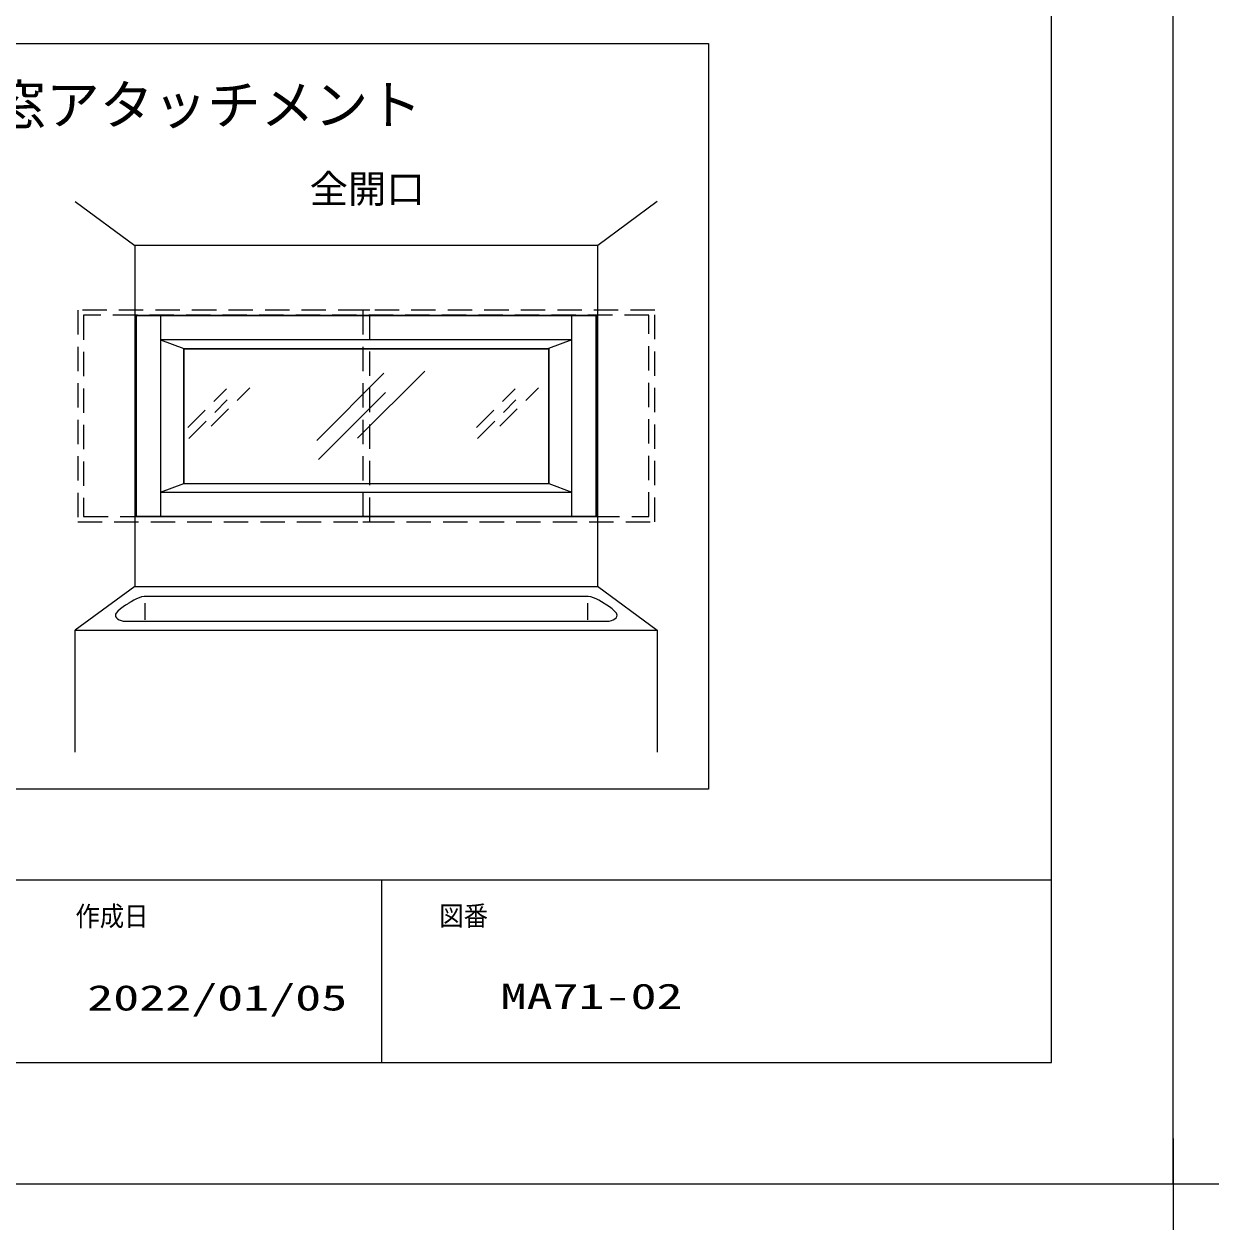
# Model space of a CAD drawing. Units: millimetres on the paper. Extents: x -305 to 305, y -152 to 152.
# Drawn here: x 24.6 to 122.7, y -152.2 to -53.2 of the extents above; entities that cross this region are included whole.
import ezdxf
from ezdxf.enums import TextEntityAlignment as Align

# ---------------------------------------------------------------- set-up
doc = ezdxf.new("R2010")
doc.units = ezdxf.units.MM
doc.linetypes.add('DASHED2', pattern=[3, 2, -1])
for name, color, linetype, lineweight in [('0-0_0', 7, 'Continuous', 9), ('0-2_1図面枠', 7, 'Continuous', 9), ('0-3_図面枠', 3, 'Continuous', 9), ('0-4_DEFPOINTS', 7, 'Continuous', 9)]:
    doc.layers.add(name, color=color, linetype=linetype, lineweight=lineweight)
doc.styles.add('ＭＳ ゴシック', font='')
doc.styles.get('ＭＳ ゴシック').set_extended_font_data('MS Gothic')

# ---------------------------------------------------------------- blocks, each defined once
blk = doc.blocks.new('グループ-6')
at = {"layer": '0-2_1図面枠'}
for p, q in [((4200, -2895), (4200, -3045)), ((4275, -2970), (4125, -2970))]:
    blk.add_line(p, q, dxfattribs=at)

msp = doc.modelspace()

# ---------------------------------------------------------------- linework, layer by layer
at = {"layer": '0-0_0'}
for p, q in [((28.843, -67.783), (33.731, -71.409)), ((76.62, -67.783), (71.732, -71.408)), ((35.849, -77.161), (35.849, -93.654)), ((69.614, -93.654), (69.614, -77.161)), ((69.614, -79.161), (35.849, -79.161)), ((35.849, -79.161), (37.745, -79.874)), ((69.603, -79.161), (67.706, -79.874)), ((48.669, -87.407), (54.181, -81.894)), ((52.02, -87.23), (57.532, -81.718)), ((48.807, -88.98), (54.319, -83.467)), ((35.849, -91.654), (69.614, -91.654)), ((33.728, -99.399), (28.843, -102.999)), ((71.725, -99.396), (76.62, -102.999)), ((34.587, -102.161), (34.587, -100.769)), ((70.726, -100.219), (34.738, -100.219)), ((70.924, -102.161), (70.924, -100.769)), ((32.977, -102.265), (72.485, -102.265)), ((53.983, -123.498), (53.983, -138.498))]:
    msp.add_line(p, q, dxfattribs=at)
at = {"layer": '0-0_0', "linetype": 'DASHED2'}
for p, q in [((40.005, -86.245), (43.164, -83.087)), ((63.707, -86.245), (66.866, -83.087)), ((38.085, -86.346), (41.243, -83.188)), ((38.164, -87.247), (41.323, -84.089)), ((61.786, -86.346), (64.945, -83.188)), ((61.866, -87.247), (65.023, -84.089))]:
    msp.add_line(p, q, dxfattribs=at)
at = {"layer": '0-0_0'}
for points in [[(80.816, -54.821), (80.816, -116.048), (-35.16, -116.048), (-35.16, -54.821)], [(71.732, -99.407), (71.732, -71.407), (33.732, -71.407), (33.732, -99.407)], [(33.849, -93.654), (33.849, -77.161), (71.634, -77.161), (71.634, -93.654)], [(71.614, -93.654), (71.614, -77.161), (33.849, -77.161), (33.849, -93.654)], [(67.713, -90.959), (67.713, -79.879), (37.746, -79.879), (37.746, -90.959)]]:
    msp.add_lwpolyline(points, close=True, dxfattribs=at)
at = {"layer": '0-0_0', "linetype": 'DASHED2'}
for points in [[(76.423, -94.1), (76.423, -76.715), (29.04, -76.715), (29.04, -94.1)], [(75.936, -93.674), (75.936, -77.141), (29.527, -77.141), (29.527, -93.674)], [(53.024, -94.1), (53.024, -76.715), (52.44, -76.715), (52.44, -94.1)]]:
    msp.add_lwpolyline(points, close=True, dxfattribs=at)
at = {"layer": '0-0_0'}
for points in [[(37.74, -90.959), (37.74, -79.879), (67.712, -79.879), (67.712, -90.959)], [(35.849, -91.654), (37.745, -90.959), (67.718, -90.959), (69.614, -91.654)], [(33.187, -100.82), (33.128, -100.855), (32.977, -100.95), (32.771, -101.089), (32.547, -101.256), (32.341, -101.435), (32.19, -101.61), (32.149, -101.685), (32.132, -101.766)], [(33.187, -100.82), (33.128, -100.855), (32.977, -100.95), (32.771, -101.089), (32.547, -101.256), (32.341, -101.435), (32.19, -101.61), (32.149, -101.685), (32.132, -101.766)], [(34.738, -100.219), (34.504, -100.231), (34.284, -100.268), (34.072, -100.33), (33.861, -100.415), (33.648, -100.526), (33.425, -100.661), (33.187, -100.82)], [(34.738, -100.219), (34.504, -100.231), (34.284, -100.268), (34.072, -100.33), (33.861, -100.415), (33.648, -100.526), (33.425, -100.661), (33.187, -100.82)], [(72.277, -100.82), (72.039, -100.661), (71.816, -100.526), (71.602, -100.415), (71.392, -100.33), (71.18, -100.268), (70.959, -100.231), (70.726, -100.219)], [(73.332, -101.766), (73.315, -101.685), (73.274, -101.61), (73.123, -101.435), (72.917, -101.256), (72.693, -101.089), (72.486, -100.95), (72.336, -100.855), (72.277, -100.82)], [(32.132, -101.766), (32.154, -101.88), (32.218, -101.985), (32.317, -102.078), (32.448, -102.156), (32.605, -102.215), (32.783, -102.252), (32.977, -102.265)], [(32.132, -101.766), (32.154, -101.88), (32.218, -101.985), (32.317, -102.078), (32.448, -102.156), (32.605, -102.215), (32.783, -102.252), (32.977, -102.265)], [(72.485, -102.265), (72.68, -102.252), (72.858, -102.215), (73.015, -102.156), (73.146, -102.078), (73.246, -101.985), (73.31, -101.88), (73.332, -101.766)], [(28.843, -113.003), (28.843, -102.999), (76.62, -102.999), (76.62, -113.003)]]:
    msp.add_lwpolyline(points, dxfattribs=at)
at = {"layer": '0-3_図面枠'}
msp.add_line((-291.017, -123.498), (108.983, -123.498), dxfattribs=at)
msp.add_lwpolyline([(-291.017, -138.498), (108.983, -138.498), (108.983, 138.502), (-291.017, 138.502)], close=True, dxfattribs=at)
at = {"layer": '0-4_DEFPOINTS'}
for q in [(118.983, 148.502), (-301.017, -148.498)]:
    msp.add_line((118.983, -148.498), q, dxfattribs=at)

# ---------------------------------------------------------------- block references
at = {"layer": '0-2_1図面枠', "xscale": 0.05, "yscale": 0.05}
msp.add_blockref('グループ-6', (-91.017, 0.002), dxfattribs=at)

# ---------------------------------------------------------------- texts
at = {"layer": '0-0_0', "style": 'ＭＳ ゴシック'}
for s, height, p in [('全幅開口窓枠＋既設窓アタッチメント', 3.231, (-17.628, -62.436)), ('全開口', 2.308, (48.081, -68.606))]:
    msp.add_text(s, height=height, dxfattribs=at).set_placement(p, align=Align.BOTTOM_LEFT)
at = {"layer": '0-2_1図面枠', "style": 'ＭＳ ゴシック'}
for s, height, width, p in [('作成日', 1.628, 0.9, (28.857, -127.788)), ('図番', 1.628, 0.9, (58.732, -127.759)), ('2022/01/05', 2.092, 1.5, (29.822, -134.861)), ('MA71-02', 2.092, 1.5, (63.761, -134.737))]:
    msp.add_text(s, height=height, dxfattribs=dict(at, width=width)).set_placement(p, align=Align.BOTTOM_LEFT)

doc.saveas('drawing.dxf')
